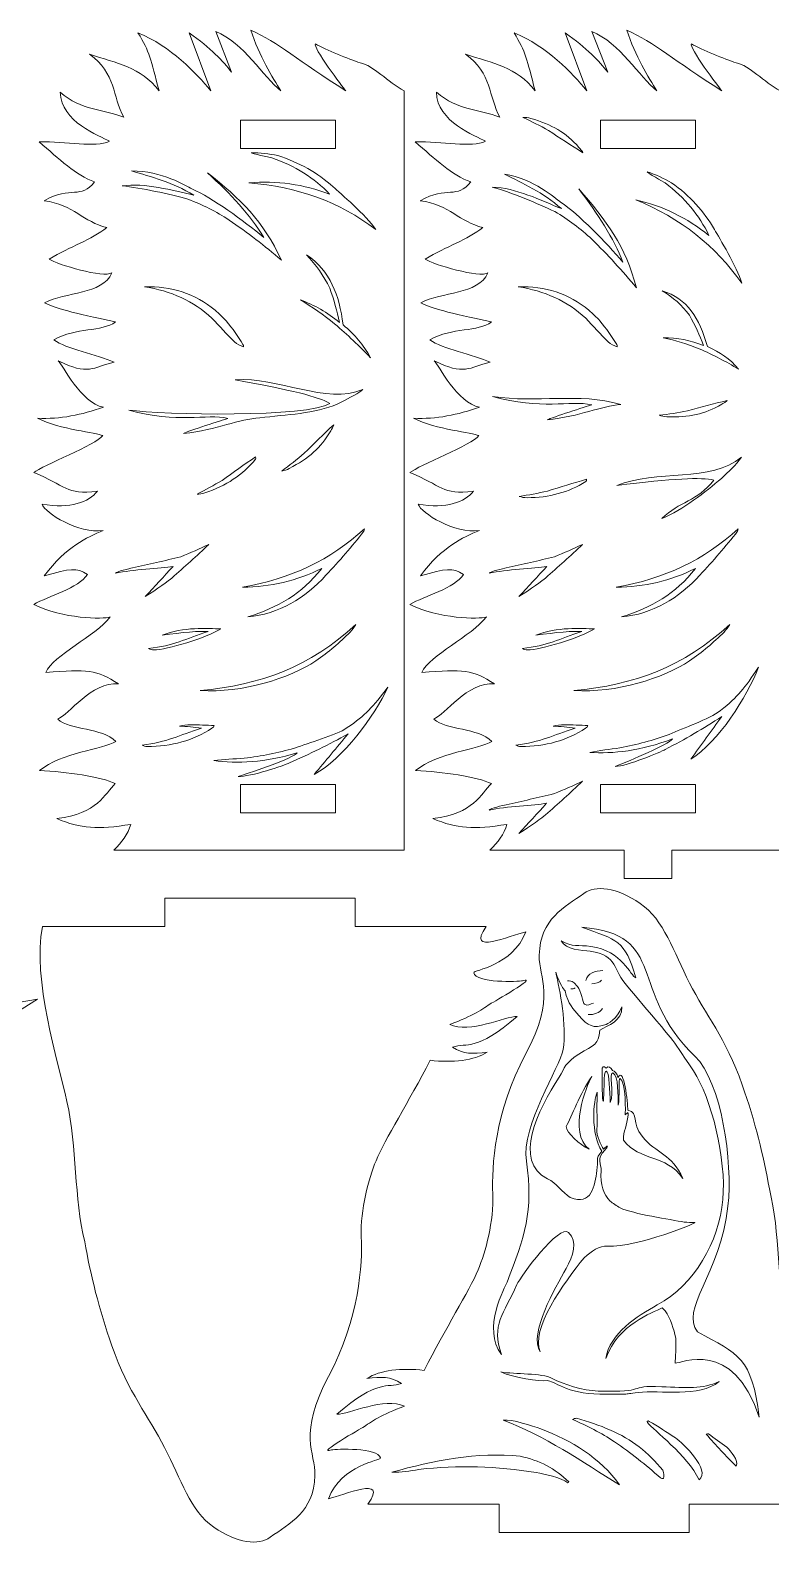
# Model space of a CAD drawing. Header units: millimetres. Extents: x -289 to 288, y -155 to 155.
# Drawn here: x -143.2 to -65.3, y -155 to 4.5 of the extents above; entities that cross this region are included whole.
import ezdxf

# ---------------------------------------------------------------- set-up
doc = ezdxf.new("R2010")
doc.units = ezdxf.units.MM
doc.header["$MEASUREMENT"] = 0
doc.layers.add('_0 28129', color=7, linetype='Continuous')

msp = doc.modelspace()

# ---------------------------------------------------------------- linework, layer by layer
at = {"layer": '_0 28129', "lineweight": 9}
for points, knots in [([(-103.8732, -1.8227), (-103.8732, -1.8227), (-103.8732, -76.1703), (-103.8732, -76.1703), (-103.8732, -76.1703), (-103.8732, -81.7732), (-103.8732, -81.7732), (-103.8732, -81.7732), (-134.4417, -81.7732), (-134.4417, -81.7732), (-133.5705, -80.9845), (-132.9555, -80.0878), (-132.6355, -79.0671), (-136.1471, -79.6379), (-137.8585, -79.5284), (-140.4342, -78.4538), (-136.1481, -77.9394), (-135.3681, -75.8569), (-134.2718, -74.778), (-135.7802, -74.0477), (-139.3816, -73.5196), (-142.2558, -73.4118), (-139.9856, -71.5211), (-135.584, -71.1541), (-134.2158, -70.3445), (-135.6827, -68.8501), (-138.986, -69.1928), (-140.3338, -67.9749), (-139.1748, -67.582), (-136.7976, -64.0047), (-133.927, -64.2741), (-136.2863, -62.7753), (-137.1972, -62.7402), (-141.5991, -63.0793), (-140.7684, -61.2422), (-136.3906, -59.2754), (-134.7989, -57.2249), (-135.5344, -57.5006), (-139.8549, -57.4164), (-142.8639, -55.9066), (-141.2824, -55.0285), (-138.1729, -54.2217), (-137.1901, -52.746), (-138.3582, -52.0231), (-139.0346, -52.1174), (-141.7452, -52.9042), (-139.3932, -49.7744), (-137.326, -48.8892), (-135.5357, -48.1222), (-138.1611, -48.4937), (-141.6476, -46.2915), (-141.9861, -45.3568), (-138.9739, -45.8691), (-137.0757, -45.1448), (-136.1589, -44.0019), (-139.4826, -44.3954), (-139.4991, -43.3639), (-142.8438, -42.0372), (-141.9618, -41.2668), (-136.2668, -39.1204), (-135.5992, -38.1378), (-136.2242, -37.7839), (-140.0853, -37.5239), (-142.4589, -36.3046), (-140.0797, -36.4385), (-137.7775, -35.9291), (-135.5318, -35.1556), (-137.8427, -34.7186), (-139.8295, -30.6896), (-140.2787, -30.2481), (-137.1324, -31.8614), (-136.6465, -30.9404), (-134.3925, -30.411), (-136.1299, -29.6322), (-139.4971, -28.9855), (-140.7326, -28.0502), (-138.3966, -26.7042), (-135.6788, -27.2434), (-134.2682, -26.1725), (-138.8868, -25.1498), (-140.5497, -24.7693), (-141.71, -24.145), (-139.494, -22.9905), (-135.6747, -23.3311), (-134.6326, -21.0018), (-135.4572, -21.5677), (-140.4119, -20.133), (-141.2398, -19.5631), (-138.9709, -18.1997), (-136.8051, -17.5472), (-135.1783, -16.2185), (-137.5882, -15.6798), (-138.6719, -13.8099), (-141.77, -13.4009), (-138.915, -11.8319), (-137.8849, -13.2802), (-136.451, -11.4215), (-138.4175, -10.7565), (-140.1894, -8.974), (-142.2954, -7.22), (-139.4212, -7.1122), (-136.3888, -7.8768), (-134.8804, -7.1465), (-135.9295, -6.5678), (-140.0075, -5.1003), (-140.0595, -1.9905), (-137.8247, -3.9142), (-135.5553, -3.734), (-133.3895, -4.6231), (-134.5915, -2.4089), (-134.1727, 0.0123), (-136.9956, 2.0196), (-134.0838, 1.0352), (-131.6613, 0.7163), (-129.6722, -1.8227), (-130.5186, 1.4658), (-130.6668, 2.284), (-131.8912, 4.2721), (-128.4025, 2.8525), (-125.7906, 0.0394), (-124.2225, -1.8227), (-124.2225, -1.8227), (-126.4949, 4.2769), (-126.4949, 4.2769), (-124.213, 2.6249), (-122.9482, 1.3158), (-122.0312, 0.1224), (-122.0312, 0.1224), (-123.7047, 4.4093), (-123.7047, 4.4093), (-120.7672, 3.2285), (-118.6971, -0.3951), (-116.8479, -1.8227), (-117.7468, -0.4652), (-119.1402, 1.8842), (-120.0178, 4.5374), (-117.1248, 3.2831), (-115.0064, 1.2917), (-110.0284, -1.8227), (-110.3033, -1.5004), (-113.5966, 2.8244), (-113.2029, 3.1147), (-112.1471, 2.4408), (-109.7095, 1.5407), (-108.5034, 1.1023), (-107.106, 0.858), (-105.6296, -0.9143), (-103.8732, -1.8227)], [0, 0, 0, 0, 0.02040816, 0.02040816, 0.02040816, 0.04081633, 0.04081633, 0.04081633, 0.06122449, 0.06122449, 0.06122449, 0.08163265, 0.08163265, 0.08163265, 0.10204082, 0.10204082, 0.10204082, 0.12244898, 0.12244898, 0.12244898, 0.14285714, 0.14285714, 0.14285714, 0.16326531, 0.16326531, 0.16326531, 0.18367347, 0.18367347, 0.18367347, 0.20408163, 0.20408163, 0.20408163, 0.2244898, 0.2244898, 0.2244898, 0.24489796, 0.24489796, 0.24489796, 0.26530612, 0.26530612, 0.26530612, 0.28571429, 0.28571429, 0.28571429, 0.30612245, 0.30612245, 0.30612245, 0.32653061, 0.32653061, 0.32653061, 0.34693878, 0.34693878, 0.34693878, 0.36734694, 0.36734694, 0.36734694, 0.3877551, 0.3877551, 0.3877551, 0.40816327, 0.40816327, 0.40816327, 0.42857143, 0.42857143, 0.42857143, 0.44897959, 0.44897959, 0.44897959, 0.46938776, 0.46938776, 0.46938776, 0.48979592, 0.48979592, 0.48979592, 0.51020408, 0.51020408, 0.51020408, 0.53061224, 0.53061224, 0.53061224, 0.55102041, 0.55102041, 0.55102041, 0.57142857, 0.57142857, 0.57142857, 0.59183673, 0.59183673, 0.59183673, 0.6122449, 0.6122449, 0.6122449, 0.63265306, 0.63265306, 0.63265306, 0.65306122, 0.65306122, 0.65306122, 0.67346939, 0.67346939, 0.67346939, 0.69387755, 0.69387755, 0.69387755, 0.71428571, 0.71428571, 0.71428571, 0.73469388, 0.73469388, 0.73469388, 0.75510204, 0.75510204, 0.75510204, 0.7755102, 0.7755102, 0.7755102, 0.79591837, 0.79591837, 0.79591837, 0.81632653, 0.81632653, 0.81632653, 0.83673469, 0.83673469, 0.83673469, 0.85714286, 0.85714286, 0.85714286, 0.87755102, 0.87755102, 0.87755102, 0.89795918, 0.89795918, 0.89795918, 0.91836735, 0.91836735, 0.91836735, 0.93877551, 0.93877551, 0.93877551, 0.95918367, 0.95918367, 0.95918367, 0.97959184, 0.97959184, 0.97959184, 1, 1, 1, 1]), ([(-64.302, -1.8227), (-64.302, -1.8227), (-64.302, -76.1703), (-64.302, -76.1703), (-64.302, -76.1703), (-64.302, -81.7732), (-64.302, -81.7732), (-64.302, -81.7732), (-75.7171, -81.7732), (-75.7171, -81.7732), (-75.7171, -81.7732), (-75.7171, -84.7732), (-75.7171, -84.7732), (-75.7171, -84.7732), (-80.7171, -84.7732), (-80.7171, -84.7732), (-80.7171, -84.7732), (-80.7171, -81.7732), (-80.7171, -81.7732), (-80.7171, -81.7732), (-94.8705, -81.7732), (-94.8705, -81.7732), (-93.9993, -80.9845), (-93.3843, -80.0878), (-93.0643, -79.0671), (-96.5759, -79.6379), (-98.2873, -79.5284), (-100.863, -78.4538), (-96.5769, -77.9394), (-95.7969, -75.8569), (-94.7006, -74.778), (-96.209, -74.0477), (-99.8104, -73.5196), (-102.6846, -73.4118), (-100.4144, -71.5211), (-96.0128, -71.1541), (-94.6446, -70.3445), (-96.1115, -68.8501), (-99.4148, -69.1928), (-100.7626, -67.9749), (-99.6036, -67.582), (-97.2264, -64.0047), (-94.3558, -64.2741), (-96.7151, -62.7753), (-97.626, -62.7402), (-102.0279, -63.0793), (-101.1972, -61.2422), (-96.8194, -59.2754), (-95.2277, -57.2249), (-95.9632, -57.5006), (-100.2837, -57.4164), (-103.2927, -55.9066), (-101.7112, -55.0285), (-98.6017, -54.2217), (-97.6189, -52.746), (-98.787, -52.0231), (-99.4634, -52.1174), (-102.174, -52.9042), (-99.822, -49.7744), (-97.7548, -48.8892), (-95.9645, -48.1222), (-98.5899, -48.4937), (-102.0764, -46.2915), (-102.4149, -45.3568), (-99.4027, -45.8691), (-97.5045, -45.1448), (-96.5877, -44.0019), (-99.9114, -44.3954), (-99.9279, -43.3639), (-103.2726, -42.0372), (-102.3906, -41.2668), (-96.6956, -39.1204), (-96.028, -38.1378), (-96.653, -37.7839), (-100.5141, -37.5239), (-102.8877, -36.3046), (-100.5085, -36.4385), (-98.2063, -35.9291), (-95.9606, -35.1556), (-98.2715, -34.7186), (-100.2583, -30.6896), (-100.7075, -30.2481), (-97.5612, -31.8614), (-97.0753, -30.9404), (-94.8213, -30.411), (-96.5587, -29.6322), (-99.9259, -28.9855), (-101.1614, -28.0502), (-98.8254, -26.7042), (-96.1076, -27.2434), (-94.697, -26.1725), (-99.3156, -25.1498), (-100.9785, -24.7693), (-102.1388, -24.145), (-99.9228, -22.9905), (-96.1035, -23.3311), (-95.0614, -21.0018), (-95.886, -21.5677), (-100.8407, -20.133), (-101.6686, -19.5631), (-99.3997, -18.1997), (-97.2339, -17.5472), (-95.6071, -16.2185), (-98.017, -15.6798), (-99.1007, -13.8099), (-102.1988, -13.4009), (-99.3438, -11.8319), (-98.3137, -13.2802), (-96.8798, -11.4215), (-98.8463, -10.7565), (-100.6182, -8.974), (-102.7242, -7.22), (-99.85, -7.1122), (-96.8176, -7.8768), (-95.3092, -7.1465), (-96.3583, -6.5678), (-100.4363, -5.1003), (-100.4883, -1.9905), (-98.2535, -3.9142), (-95.9841, -3.734), (-93.8183, -4.6231), (-95.0203, -2.4089), (-94.6015, 0.0123), (-97.4244, 2.0196), (-94.5126, 1.0352), (-92.0901, 0.7163), (-90.101, -1.8227), (-90.9474, 1.4658), (-91.0956, 2.284), (-92.32, 4.2721), (-88.8313, 2.8525), (-86.2194, 0.0394), (-84.6513, -1.8227), (-84.6513, -1.8227), (-86.9237, 4.2769), (-86.9237, 4.2769), (-84.6418, 2.6249), (-83.377, 1.3158), (-82.46, 0.1224), (-82.46, 0.1224), (-84.1335, 4.4093), (-84.1335, 4.4093), (-81.196, 3.2285), (-79.1259, -0.3951), (-77.2767, -1.8227), (-78.1756, -0.4652), (-79.569, 1.8842), (-80.4466, 4.5374), (-77.5536, 3.2831), (-75.4352, 1.2917), (-70.4572, -1.8227), (-70.7321, -1.5004), (-74.0254, 2.8244), (-73.6317, 3.1147), (-72.5759, 2.4408), (-70.1383, 1.5407), (-68.9322, 1.1023), (-67.5348, 0.858), (-66.0584, -0.9143), (-64.302, -1.8227)], [0, 0, 0, 0, 0.01886792, 0.01886792, 0.01886792, 0.03773585, 0.03773585, 0.03773585, 0.05660377, 0.05660377, 0.05660377, 0.0754717, 0.0754717, 0.0754717, 0.09433962, 0.09433962, 0.09433962, 0.11320755, 0.11320755, 0.11320755, 0.13207547, 0.13207547, 0.13207547, 0.1509434, 0.1509434, 0.1509434, 0.16981132, 0.16981132, 0.16981132, 0.18867925, 0.18867925, 0.18867925, 0.20754717, 0.20754717, 0.20754717, 0.22641509, 0.22641509, 0.22641509, 0.24528302, 0.24528302, 0.24528302, 0.26415094, 0.26415094, 0.26415094, 0.28301887, 0.28301887, 0.28301887, 0.30188679, 0.30188679, 0.30188679, 0.32075472, 0.32075472, 0.32075472, 0.33962264, 0.33962264, 0.33962264, 0.35849057, 0.35849057, 0.35849057, 0.37735849, 0.37735849, 0.37735849, 0.39622642, 0.39622642, 0.39622642, 0.41509434, 0.41509434, 0.41509434, 0.43396226, 0.43396226, 0.43396226, 0.45283019, 0.45283019, 0.45283019, 0.47169811, 0.47169811, 0.47169811, 0.49056604, 0.49056604, 0.49056604, 0.50943396, 0.50943396, 0.50943396, 0.52830189, 0.52830189, 0.52830189, 0.54716981, 0.54716981, 0.54716981, 0.56603774, 0.56603774, 0.56603774, 0.58490566, 0.58490566, 0.58490566, 0.60377358, 0.60377358, 0.60377358, 0.62264151, 0.62264151, 0.62264151, 0.64150943, 0.64150943, 0.64150943, 0.66037736, 0.66037736, 0.66037736, 0.67924528, 0.67924528, 0.67924528, 0.69811321, 0.69811321, 0.69811321, 0.71698113, 0.71698113, 0.71698113, 0.73584906, 0.73584906, 0.73584906, 0.75471698, 0.75471698, 0.75471698, 0.77358491, 0.77358491, 0.77358491, 0.79245283, 0.79245283, 0.79245283, 0.81132075, 0.81132075, 0.81132075, 0.83018868, 0.83018868, 0.83018868, 0.8490566, 0.8490566, 0.8490566, 0.86792453, 0.86792453, 0.86792453, 0.88679245, 0.88679245, 0.88679245, 0.90566038, 0.90566038, 0.90566038, 0.9245283, 0.9245283, 0.9245283, 0.94339623, 0.94339623, 0.94339623, 0.96226415, 0.96226415, 0.96226415, 0.98113208, 0.98113208, 0.98113208, 1, 1, 1, 1]), ([(-111.0947, -7.9112), (-111.0947, -7.9112), (-121.0947, -7.9114), (-121.0947, -7.9114), (-121.0947, -7.9114), (-121.0947, -4.9115), (-121.0947, -4.9115), (-121.0947, -4.9115), (-111.0947, -4.9114), (-111.0947, -4.9114), (-111.0947, -4.9114), (-111.0947, -7.9112), (-111.0947, -7.9112)], [0, 0, 0, 0, 0.25, 0.25, 0.25, 0.5, 0.5, 0.5, 0.75, 0.75, 0.75, 1, 1, 1, 1]), ([(-73.2171, -7.9112), (-73.2171, -7.9112), (-83.2171, -7.9114), (-83.2171, -7.9114), (-83.2171, -7.9114), (-83.2171, -4.9115), (-83.2171, -4.9115), (-83.2171, -4.9115), (-73.2171, -4.9114), (-73.2171, -4.9114), (-73.2171, -4.9114), (-73.2171, -7.9112), (-73.2171, -7.9112)], [0, 0, 0, 0, 0.25, 0.25, 0.25, 0.5, 0.5, 0.5, 0.75, 0.75, 0.75, 1, 1, 1, 1]), ([(-111.0947, -77.8607), (-111.0947, -77.8607), (-121.0947, -77.8609), (-121.0947, -77.8609), (-121.0947, -77.8609), (-121.0947, -74.861), (-121.0947, -74.861), (-121.0947, -74.861), (-111.0947, -74.8609), (-111.0947, -74.8609), (-111.0947, -74.8609), (-111.0947, -77.8607), (-111.0947, -77.8607)], [0, 0, 0, 0, 0.25, 0.25, 0.25, 0.5, 0.5, 0.5, 0.75, 0.75, 0.75, 1, 1, 1, 1]), ([(-73.2171, -77.8607), (-73.2171, -77.8607), (-83.2171, -77.8609), (-83.2171, -77.8609), (-83.2171, -77.8609), (-83.2171, -74.861), (-83.2171, -74.861), (-83.2171, -74.861), (-73.2171, -74.8609), (-73.2171, -74.8609), (-73.2171, -74.8609), (-73.2171, -77.8607), (-73.2171, -77.8607)], [0, 0, 0, 0, 0.25, 0.25, 0.25, 0.5, 0.5, 0.5, 0.75, 0.75, 0.75, 1, 1, 1, 1]), ([(-178.8036, -107.9474), (-178.8036, -107.9474), (-186.781, -100.7735), (-186.781, -100.7735), (-186.781, -100.7735), (-179.0401, -102.0258), (-179.0401, -102.0258), (-179.0401, -102.0258), (-181.2443, -96.2549), (-181.2443, -96.2549), (-181.2443, -96.2549), (-176.8178, -98.23), (-176.8178, -98.23), (-176.8178, -98.23), (-179.7367, -91.0612), (-179.7367, -91.0612), (-179.7367, -91.0612), (-172.9072, -96.3783), (-172.9072, -96.3783), (-172.9072, -96.3783), (-172.7775, -89.4661), (-172.7775, -89.4661), (-172.7775, -89.4661), (-169.0814, -95.7176), (-169.0814, -95.7176), (-169.0814, -95.7176), (-168.3301, -82.2251), (-168.3301, -82.2251), (-168.3301, -82.2251), (-165.1717, -95.0981), (-165.1717, -95.0981), (-165.1717, -95.0981), (-160.3142, -83.0519), (-160.3142, -83.0519), (-160.3142, -83.0519), (-160.715, -94.6528), (-160.715, -94.6528), (-160.715, -94.6528), (-155.6577, -88.5229), (-155.6577, -88.5229), (-155.6577, -88.5229), (-156.9282, -95.9634), (-156.9282, -95.9634), (-156.9282, -95.9634), (-149.1859, -88.4962), (-149.1859, -88.4962), (-149.1859, -88.4962), (-153.6707, -96.4585), (-153.6707, -96.4585), (-153.6707, -96.4585), (-146.1856, -94.4773), (-146.1856, -94.4773), (-146.1856, -94.4773), (-152.6531, -99.239), (-152.6531, -99.239), (-152.6531, -99.239), (-142.4478, -97.46), (-142.4478, -97.46), (-142.4478, -97.46), (-152.1594, -103.5688), (-152.1594, -103.5688), (-152.1594, -103.5688), (-146.7405, -102.7395), (-146.7405, -102.7395), (-146.7405, -102.7395), (-151.2145, -105.931), (-151.2145, -105.931), (-152.4598, -106.8194), (-152.6478, -109.2049), (-153.3423, -110.7233), (-153.3423, -110.7233), (-157.7299, -122.1517), (-157.7299, -122.1517), (-157.7299, -122.1517), (-160.3681, -122.1517), (-160.3681, -122.1517), (-160.3681, -122.1517), (-160.3681, -125.1517), (-160.3681, -125.1517), (-160.3681, -125.1517), (-170.3681, -125.1517), (-170.3681, -125.1517), (-170.3681, -125.1517), (-170.3681, -122.1517), (-170.3681, -122.1517), (-170.3681, -122.1517), (-173.3711, -122.1517), (-173.3711, -122.1517), (-173.3711, -122.1517), (-176.0593, -113.879), (-176.0593, -113.879), (-177.0173, -110.9307), (-176.7046, -109.835), (-178.8036, -107.9474)], [0, 0, 0, 0, 0.03225806, 0.03225806, 0.03225806, 0.06451613, 0.06451613, 0.06451613, 0.09677419, 0.09677419, 0.09677419, 0.12903226, 0.12903226, 0.12903226, 0.16129032, 0.16129032, 0.16129032, 0.19354839, 0.19354839, 0.19354839, 0.22580645, 0.22580645, 0.22580645, 0.25806452, 0.25806452, 0.25806452, 0.29032258, 0.29032258, 0.29032258, 0.32258065, 0.32258065, 0.32258065, 0.35483871, 0.35483871, 0.35483871, 0.38709677, 0.38709677, 0.38709677, 0.41935484, 0.41935484, 0.41935484, 0.4516129, 0.4516129, 0.4516129, 0.48387097, 0.48387097, 0.48387097, 0.51612903, 0.51612903, 0.51612903, 0.5483871, 0.5483871, 0.5483871, 0.58064516, 0.58064516, 0.58064516, 0.61290323, 0.61290323, 0.61290323, 0.64516129, 0.64516129, 0.64516129, 0.67741935, 0.67741935, 0.67741935, 0.70967742, 0.70967742, 0.70967742, 0.74193548, 0.74193548, 0.74193548, 0.77419355, 0.77419355, 0.77419355, 0.80645161, 0.80645161, 0.80645161, 0.83870968, 0.83870968, 0.83870968, 0.87096774, 0.87096774, 0.87096774, 0.90322581, 0.90322581, 0.90322581, 0.93548387, 0.93548387, 0.93548387, 0.96774194, 0.96774194, 0.96774194, 1, 1, 1, 1]), ([(-61.0033, -150.6269), (-59.891, -145.1396), (-62.6396, -136.4501), (-63.5817, -132.2092), (-64.662, -127.3464), (-64.2971, -122.0822), (-65.4449, -117.45), (-66.0692, -113.9623), (-66.9415, -110.369), (-68.3069, -106.4937), (-70.0603, -101.5171), (-72.153, -99.0997), (-73.8491, -95.7834), (-75.5464, -92.4674), (-76.5458, -89.0926), (-79.034, -87.396), (-81.5228, -85.6992), (-83.7579, -85.4483), (-84.9689, -86.3399), (-87.0151, -87.8313), (-89.5497, -88.9589), (-89.667, -92.8254), (-89.7424, -95.3143), (-87.82, -97.1057), (-91.1004, -103.2705), (-94.3808, -109.4352), (-94.6637, -115.0917), (-94.5509, -117.9764), (-94.4382, -120.86), (-95.2965, -124.0471), (-96.1054, -125.9864), (-97.0386, -128.2237), (-99.56, -132.1941), (-101.7885, -136.5535), (-104.1301, -136.2906), (-106.4515, -136.507), (-107.796, -137.4201), (-106.2935, -137.218), (-105.2783, -137.1637), (-104.1555, -137.9489), (-105.7047, -138.4356), (-106.6302, -137.4322), (-110.9598, -141.1726), (-109.7152, -141.1861), (-105.9302, -139.3406), (-103.85, -140.3252), (-106.2423, -141.1736), (-107.4162, -142.0376), (-108.2212, -142.556), (-108.2504, -142.5749), (-113.3402, -145.4798), (-111.5254, -144.9372), (-111.0774, -144.8032), (-106.6202, -144.6796), (-106.3789, -145.7779), (-106.3135, -146.0759), (-110.4688, -146.4193), (-111.851, -150.0705), (-110.2576, -149.7362), (-105.4718, -147.5138), (-107.7013, -150.6269), (-107.7013, -150.6269), (-93.8901, -150.6269), (-93.8901, -150.6269), (-93.8901, -150.6269), (-93.8901, -153.6269), (-93.8901, -153.6269), (-93.8901, -153.6269), (-73.8901, -153.6269), (-73.8901, -153.6269), (-73.8901, -153.6269), (-73.8901, -150.6269), (-73.8901, -150.6269), (-73.8901, -150.6269), (-61.0033, -150.6269), (-61.0033, -150.6269)], [0, 0, 0, 0, 0.04, 0.04, 0.04, 0.08, 0.08, 0.08, 0.12, 0.12, 0.12, 0.16, 0.16, 0.16, 0.2, 0.2, 0.2, 0.24, 0.24, 0.24, 0.28, 0.28, 0.28, 0.32, 0.32, 0.32, 0.36, 0.36, 0.36, 0.4, 0.4, 0.4, 0.44, 0.44, 0.44, 0.48, 0.48, 0.48, 0.52, 0.52, 0.52, 0.56, 0.56, 0.56, 0.6, 0.6, 0.6, 0.64, 0.64, 0.64, 0.68, 0.68, 0.68, 0.72, 0.72, 0.72, 0.76, 0.76, 0.76, 0.8, 0.8, 0.8, 0.84, 0.84, 0.84, 0.88, 0.88, 0.88, 0.92, 0.92, 0.92, 0.96, 0.96, 0.96, 1, 1, 1, 1]), ([(-141.9359, -89.8347), (-143.0482, -95.322), (-140.2996, -104.0115), (-139.3575, -108.2524), (-138.2772, -113.1152), (-138.6421, -118.3794), (-137.4943, -123.0116), (-136.87, -126.4993), (-135.9977, -130.0926), (-134.6323, -133.9679), (-132.8789, -138.9445), (-130.7862, -141.3619), (-129.0901, -144.6782), (-127.3928, -147.9942), (-126.3934, -151.369), (-123.9052, -153.0656), (-121.4164, -154.7624), (-119.1813, -155.0133), (-117.9703, -154.1217), (-115.9241, -152.6303), (-113.3895, -151.5027), (-113.2722, -147.6362), (-113.1968, -145.1473), (-115.1192, -143.3559), (-111.8388, -137.1911), (-108.5584, -131.0264), (-108.2755, -125.3699), (-108.3883, -122.4852), (-108.501, -119.6016), (-107.6427, -116.4145), (-106.8338, -114.4752), (-105.9006, -112.2379), (-103.3792, -108.2675), (-101.1507, -103.9081), (-98.8091, -104.171), (-96.4877, -103.9546), (-95.1432, -103.0415), (-96.6457, -103.2436), (-97.6609, -103.2979), (-98.7837, -102.5127), (-97.2345, -102.026), (-96.309, -103.0294), (-91.9794, -99.289), (-93.224, -99.2755), (-97.009, -101.121), (-99.0892, -100.1364), (-96.6969, -99.288), (-95.523, -98.424), (-94.718, -97.9056), (-94.6888, -97.8867), (-89.599, -94.9818), (-91.4138, -95.5244), (-91.8618, -95.6584), (-96.319, -95.782), (-96.5603, -94.6837), (-96.6257, -94.3857), (-92.4704, -94.0423), (-91.0882, -90.3911), (-92.6816, -90.7254), (-97.4674, -92.9478), (-95.2379, -89.8347), (-95.2379, -89.8347), (-109.0491, -89.8347), (-109.0491, -89.8347), (-109.0491, -89.8347), (-109.0491, -86.8347), (-109.0491, -86.8347), (-109.0491, -86.8347), (-129.0491, -86.8347), (-129.0491, -86.8347), (-129.0491, -86.8347), (-129.0491, -89.8347), (-129.0491, -89.8347), (-129.0491, -89.8347), (-141.9359, -89.8347), (-141.9359, -89.8347)], [0, 0, 0, 0, 0.04, 0.04, 0.04, 0.08, 0.08, 0.08, 0.12, 0.12, 0.12, 0.16, 0.16, 0.16, 0.2, 0.2, 0.2, 0.24, 0.24, 0.24, 0.28, 0.28, 0.28, 0.32, 0.32, 0.32, 0.36, 0.36, 0.36, 0.4, 0.4, 0.4, 0.44, 0.44, 0.44, 0.48, 0.48, 0.48, 0.52, 0.52, 0.52, 0.56, 0.56, 0.56, 0.6, 0.6, 0.6, 0.64, 0.64, 0.64, 0.68, 0.68, 0.68, 0.72, 0.72, 0.72, 0.76, 0.76, 0.76, 0.8, 0.8, 0.8, 0.84, 0.84, 0.84, 0.88, 0.88, 0.88, 0.92, 0.92, 0.92, 0.96, 0.96, 0.96, 1, 1, 1, 1]), ([(-77.2455, -129.6676), (-73.3142, -127.5405), (-70.7494, -123.0195), (-70.3481, -118.5711), (-69.9626, -114.2976), (-71.5521, -107.8551), (-73.4417, -105.0293), (-76.3265, -100.7154), (-74.6939, -102.9141), (-80.3348, -96.1667), (-81.9983, -94.3351), (-81.3309, -92.8744), (-84.2967, -92.4322), (-85.1557, -92.3041), (-86.911, -92.3292), (-87.3487, -91.3149), (-86.1939, -92.0403), (-85.5494, -91.7201), (-84.2224, -91.9144), (-80.9341, -92.3958), (-80.056, -95.0274), (-79.5163, -95.2193), (-80.6261, -91.2123), (-81.488, -91.2222), (-85.1924, -89.9031), (-76.0614, -90.6177), (-80.4039, -96.6101), (-73.2789, -103.4776), (-70.4949, -106.1611), (-69.2767, -114.5997), (-69.8049, -119.2518), (-70.6216, -126.444), (-74.8869, -130.177), (-73.0163, -132.4987), (-68.6891, -134.8081), (-67.2797, -135.2376), (-66.5165, -141.4771), (-69.2901, -133.0448), (-74.7562, -135.8898), (-75.375, -135.7802), (-75.3868, -135.7781), (-75.2176, -134.5046), (-75.2967, -133.1748), (-75.507, -132.1526), (-75.851, -131.1735), (-76.4239, -130.2788), (-76.5517, -130.1516), (-76.6529, -130.0463), (-76.7294, -129.9584), (-77.796, -130.5327), (-81.2963, -131.6378), (-82.6726, -135.2999), (-82.2341, -132.6797), (-79.3598, -130.8115), (-77.2455, -129.6676)], [0, 0, 0, 0, 0.05555556, 0.05555556, 0.05555556, 0.11111111, 0.11111111, 0.11111111, 0.16666667, 0.16666667, 0.16666667, 0.22222222, 0.22222222, 0.22222222, 0.27777778, 0.27777778, 0.27777778, 0.33333333, 0.33333333, 0.33333333, 0.38888889, 0.38888889, 0.38888889, 0.44444444, 0.44444444, 0.44444444, 0.5, 0.5, 0.5, 0.55555556, 0.55555556, 0.55555556, 0.61111111, 0.61111111, 0.61111111, 0.66666667, 0.66666667, 0.66666667, 0.72222222, 0.72222222, 0.72222222, 0.77777778, 0.77777778, 0.77777778, 0.83333333, 0.83333333, 0.83333333, 0.88888889, 0.88888889, 0.88888889, 0.94444444, 0.94444444, 0.94444444, 1, 1, 1, 1]), ([(-89.5547, -134.6194), (-90.8242, -132.6388), (-87.956, -127.8691), (-86.846, -125.846), (-86.1175, -124.5185), (-85.5774, -122.9938), (-86.5756, -122.031), (-87.5547, -121.0867), (-91.6499, -126.6866), (-92.0218, -127.5257), (-93.3738, -130.5764), (-94.7706, -131.77), (-93.6219, -134.8876), (-95.7666, -132.2119), (-93.2125, -127.6847), (-93.0516, -127.2674), (-91.2397, -122.5687), (-90.2244, -119.7549), (-91.0162, -114.5254), (-91.5838, -110.7762), (-87.479, -104.6551), (-87.1581, -102.763), (-86.736, -100.2739), (-87.5091, -96.5186), (-87.9281, -94.6281), (-87.5078, -95.988), (-87.0856, -96.3648), (-86.9439, -96.6038), (-86.6495, -97.9986), (-86.0439, -98.5472), (-85.5112, -99.179), (-84.5125, -100.3632), (-83.9246, -100.533), (-82.7788, -100.1904), (-82.4701, -100.0982), (-81.4645, -99.5633), (-80.9642, -98.284), (-80.8861, -99.7753), (-82.4687, -100.2395), (-83.3042, -100.7353), (-83.3842, -102.2736), (-83.87, -102.2481), (-85.49, -103.251), (-86.9837, -104.1758), (-86.9305, -104.6686), (-87.5839, -105.6793), (-89.8092, -109.1216), (-92.465, -114.5682), (-88.8129, -116.3736), (-87.8352, -116.8568), (-87.2391, -117.7865), (-86.3963, -118.3627), (-84.1413, -119.2906), (-83.8141, -117.0761), (-83.5926, -115.5089), (-83.4266, -114.5094), (-83.8174, -114.2708), (-83.0791, -113.467), (-84.2679, -111.6632), (-83.9776, -108.1191), (-83.5625, -107.2675), (-83.653, -109.3207), (-83.5301, -110.5839), (-83.5887, -111.1045), (-83.6796, -111.913), (-83.1582, -112.8509), (-82.8955, -113.2647), (-82.8539, -113.2231), (-82.8124, -113.1809), (-82.7703, -113.1406), (-82.3299, -112.739), (-82.4293, -113.0019), (-82.7699, -113.3527), (-83.7205, -114.2844), (-83.0976, -114.8044), (-83.1559, -115.5322), (-83.2778, -117.0529), (-82.8668, -118.0579), (-82.2091, -118.7218), (-81.913, -118.9681), (-81.5568, -119.2277), (-81.155, -119.4469), (-79.7848, -120.0827), (-75.8588, -120.6757), (-74.4005, -120.9422), (-74.0449, -120.9723), (-73.6701, -120.9896), (-73.2793, -120.9917), (-72.9893, -120.9932), (-79.1987, -123.5842), (-82.4956, -123.4718), (-83.3323, -123.4433), (-84.166, -123.9755), (-84.929, -124.7034), (-87.071, -127.2578), (-90.6411, -132.3321), (-89.5547, -134.6194)], [0, 0, 0, 0, 0.03125, 0.03125, 0.03125, 0.0625, 0.0625, 0.0625, 0.09375, 0.09375, 0.09375, 0.125, 0.125, 0.125, 0.15625, 0.15625, 0.15625, 0.1875, 0.1875, 0.1875, 0.21875, 0.21875, 0.21875, 0.25, 0.25, 0.25, 0.28125, 0.28125, 0.28125, 0.3125, 0.3125, 0.3125, 0.34375, 0.34375, 0.34375, 0.375, 0.375, 0.375, 0.40625, 0.40625, 0.40625, 0.4375, 0.4375, 0.4375, 0.46875, 0.46875, 0.46875, 0.5, 0.5, 0.5, 0.53125, 0.53125, 0.53125, 0.5625, 0.5625, 0.5625, 0.59375, 0.59375, 0.59375, 0.625, 0.625, 0.625, 0.65625, 0.65625, 0.65625, 0.6875, 0.6875, 0.6875, 0.71875, 0.71875, 0.71875, 0.75, 0.75, 0.75, 0.78125, 0.78125, 0.78125, 0.8125, 0.8125, 0.8125, 0.84375, 0.84375, 0.84375, 0.875, 0.875, 0.875, 0.90625, 0.90625, 0.90625, 0.9375, 0.9375, 0.9375, 0.96875, 0.96875, 0.96875, 1, 1, 1, 1]), ([(-82.9094, -108.1998), (-83.0908, -108.1933), (-83.0029, -106.1335), (-83.0478, -104.9633), (-83.0608, -104.6242), (-82.9129, -104.4038), (-82.6257, -104.7227), (-82.4131, -104.4172), (-82.1321, -104.7164), (-81.9611, -104.9801), (-81.7067, -104.9854), (-81.4586, -105.3514), (-81.3784, -105.7061), (-80.7345, -104.4787), (-80.3488, -108.4535), (-80.3446, -109.1638), (-79.1132, -109.467), (-80.0155, -110.4769), (-78.8515, -111.9085), (-77.3213, -113.7905), (-75.7066, -113.717), (-74.5472, -116.3544), (-76.3844, -113.715), (-79.0499, -114.6053), (-80.8142, -112.3208), (-80.8142, -111.3674), (-80.4174, -110.7579), (-80.3153, -109.6682), (-80.2962, -109.464), (-80.3317, -109.4177), (-80.3317, -109.4177), (-80.3317, -109.4177), (-80.6125, -109.6383), (-80.6125, -109.6383), (-80.6113, -109.5675), (-80.5073, -106.177), (-81.1497, -105.8332), (-81.3784, -105.7061), (-81.1487, -107.8906), (-81.3681, -108.622), (-81.3681, -107.7297), (-81.3022, -105.5066), (-81.9336, -105.2388), (-82.3352, -105.127), (-81.7951, -107.37), (-82.1849, -108.3647), (-82.2447, -107.1202), (-82.3262, -105.3454), (-82.5206, -105.1423), (-82.8066, -104.8434), (-82.8191, -105.2154), (-82.9094, -108.1998)], [0, 0, 0, 0, 0.05882353, 0.05882353, 0.05882353, 0.11764706, 0.11764706, 0.11764706, 0.17647059, 0.17647059, 0.17647059, 0.23529412, 0.23529412, 0.23529412, 0.29411765, 0.29411765, 0.29411765, 0.35294118, 0.35294118, 0.35294118, 0.41176471, 0.41176471, 0.41176471, 0.47058824, 0.47058824, 0.47058824, 0.52941176, 0.52941176, 0.52941176, 0.58823529, 0.58823529, 0.58823529, 0.64705882, 0.64705882, 0.64705882, 0.70588235, 0.70588235, 0.70588235, 0.76470588, 0.76470588, 0.76470588, 0.82352941, 0.82352941, 0.82352941, 0.88235294, 0.88235294, 0.88235294, 0.94117647, 0.94117647, 0.94117647, 1, 1, 1, 1]), ([(-84.1446, -105.6238), (-84.7215, -106.6153), (-86.6434, -111.5178), (-84.4274, -113.2578), (-85.4291, -112.8012), (-86.7933, -111.5338), (-86.8281, -110.8849), (-86.2429, -109.8418), (-85.3844, -107.3898), (-84.1446, -105.6238)], [0, 0, 0, 0, 0.33333333, 0.33333333, 0.33333333, 0.66666667, 0.66666667, 0.66666667, 1, 1, 1, 1]), ([(-93.7225, -136.7178), (-92.1822, -136.9838), (-89.4404, -136.8053), (-88.2915, -137.4066), (-87.1033, -138.0284), (-85.0987, -138.6764), (-83.4619, -138.733), (-78.0967, -138.9188), (-80.5858, -138.1088), (-76.7815, -138.2703), (-74.1485, -138.3814), (-72.5139, -138.5489), (-70.724, -137.728), (-72.8146, -139.4675), (-76.9647, -138.6086), (-79.2609, -138.8816), (-81.0991, -139.1002), (-79.8022, -139.0582), (-83.3045, -139.0582), (-86.8066, -139.0582), (-88.1639, -137.5915), (-88.8203, -137.6353), (-89.6772, -137.6922), (-92.3042, -137.3757), (-93.7225, -136.7178)], [0, 0, 0, 0, 0.125, 0.125, 0.125, 0.25, 0.25, 0.25, 0.375, 0.375, 0.375, 0.5, 0.5, 0.5, 0.625, 0.625, 0.625, 0.75, 0.75, 0.75, 0.875, 0.875, 0.875, 1, 1, 1, 1]), ([(-89.4854, -142.7044), (-86.2729, -143.9663), (-83.2362, -145.7526), (-81.2103, -148.6109), (-85.0975, -146.1933), (-89.1515, -143.3931), (-93.4691, -141.8003), (-92.4928, -141.6746), (-90.4544, -142.4143), (-89.4854, -142.7044)], [0, 0, 0, 0, 0.33333333, 0.33333333, 0.33333333, 0.66666667, 0.66666667, 0.66666667, 1, 1, 1, 1]), ([(-85.7342, -141.6023), (-84.5274, -141.9136), (-83.3407, -142.328), (-82.1744, -142.8465), (-79.9703, -143.7872), (-78.1365, -145.1976), (-76.6728, -147.0777), (-76.5632, -147.3591), (-76.5359, -147.65), (-76.5905, -147.9497), (-76.7047, -147.9555), (-76.8101, -147.9274), (-76.9072, -147.8667), (-78.4375, -146.5024), (-80.0507, -145.2385), (-81.7465, -144.0742), (-83.1526, -143.1459), (-84.6296, -142.3624), (-86.1776, -141.7237), (-86.0365, -141.6513), (-85.8887, -141.6107), (-85.7342, -141.6023)], [0, 0, 0, 0, 0.14285714, 0.14285714, 0.14285714, 0.28571429, 0.28571429, 0.28571429, 0.42857143, 0.42857143, 0.42857143, 0.57142857, 0.57142857, 0.57142857, 0.71428571, 0.71428571, 0.71428571, 0.85714286, 0.85714286, 0.85714286, 1, 1, 1, 1]), ([(-78.1063, -141.9233), (-77.1738, -142.4673), (-76.2463, -143.0476), (-75.3245, -143.6649), (-74.5344, -144.2434), (-71.5835, -147.0408), (-72.8463, -148.0648), (-74.1009, -145.4797), (-77.665, -142.8363), (-78.2658, -142.0336), (-78.3429, -141.8743), (-78.2897, -141.8377), (-78.1063, -141.9233)], [0, 0, 0, 0, 0.25, 0.25, 0.25, 0.5, 0.5, 0.5, 0.75, 0.75, 0.75, 1, 1, 1, 1]), ([(-71.8639, -143.238), (-71.9418, -143.2168), (-72.015, -143.2286), (-72.0831, -143.2719), (-71.0867, -144.4503), (-70.0369, -145.5727), (-68.9337, -146.6397), (-68.6754, -146.0486), (-69.5252, -145.0285), (-69.9408, -144.6566), (-70.5917, -144.1788), (-71.2327, -143.7054), (-71.8639, -143.238)], [0, 0, 0, 0, 0.25, 0.25, 0.25, 0.5, 0.5, 0.5, 0.75, 0.75, 0.75, 1, 1, 1, 1]), ([(-91.6637, -145.6014), (-89.6972, -145.9962), (-87.9949, -146.8979), (-86.5566, -148.3066), (-86.5852, -148.3303), (-86.6142, -148.3549), (-86.6431, -148.3786), (-87.4457, -147.8045), (-89.0298, -147.5105), (-89.9823, -147.3137), (-94.087, -146.6319), (-98.2064, -146.5209), (-102.3397, -146.9818), (-103.2787, -147.1653), (-104.2199, -147.2662), (-105.1645, -147.2828), (-100.8423, -146.039), (-96.1805, -145.1081), (-91.6637, -145.6014)], [0, 0, 0, 0, 0.16666667, 0.16666667, 0.16666667, 0.33333333, 0.33333333, 0.33333333, 0.5, 0.5, 0.5, 0.66666667, 0.66666667, 0.66666667, 0.83333333, 0.83333333, 0.83333333, 1, 1, 1, 1])]:
    msp.add_open_spline(points, degree=3, knots=knots, dxfattribs=at)
at = {"layer": '_0 28129', "color": 242, "lineweight": 9}
for points, knots in [([(-85.492, -7.7897), (-86.893, -6.2105), (-88.3172, -5.3944), (-90.5533, -4.7363), (-90.8355, -4.6606), (-91.1116, -4.6237), (-91.3817, -4.6272), (-90.4708, -5.0584), (-89.575, -5.5161), (-88.6926, -6), (-87.5014, -6.7976), (-86.2965, -7.5814), (-85.0786, -8.3503), (-85.0382, -8.2647), (-85.4383, -7.8768), (-85.492, -7.7897)], [0, 0, 0, 0, 0.2, 0.2, 0.2, 0.4, 0.4, 0.4, 0.6, 0.6, 0.6, 0.8, 0.8, 0.8, 1, 1, 1, 1]), ([(-111.3501, -11.9469), (-112.9788, -10.4644), (-114.9222, -9.3677), (-117.18, -8.6571), (-118.0982, -8.4576), (-119.0253, -8.3599), (-119.9622, -8.3628), (-119.9238, -8.4589), (-118.0866, -8.8074), (-117.8015, -8.8894), (-115.3659, -9.7416), (-113.3384, -11.0162), (-111.7186, -12.7127), (-114.4536, -11.6697), (-117.283, -11.2764), (-120.2063, -11.5332), (-115.1277, -11.9113), (-110.6812, -13.5436), (-106.8655, -16.4291), (-107.8787, -14.9517), (-110.5964, -12.6148), (-111.3501, -11.9469)], [0, 0, 0, 0, 0.14285714, 0.14285714, 0.14285714, 0.28571429, 0.28571429, 0.28571429, 0.42857143, 0.42857143, 0.42857143, 0.57142857, 0.57142857, 0.57142857, 0.71428571, 0.71428571, 0.71428571, 0.85714286, 0.85714286, 0.85714286, 1, 1, 1, 1]), ([(-124.5738, -10.4645), (-122.1593, -12.6784), (-120.0426, -14.9275), (-118.6487, -17.2615), (-120.7594, -15.5164), (-124.0844, -13.0952), (-126.2103, -12.1593), (-126.849, -11.8628), (-129.3682, -10.2395), (-132.5528, -10.2746), (-130.4939, -10.8909), (-128.2333, -11.4709), (-125.9982, -12.8169), (-128.2722, -12.3249), (-131.1473, -11.4992), (-133.5626, -11.8423), (-131.5858, -12.0546), (-128.5253, -12.7065), (-126.6367, -13.2421), (-125.0756, -13.8312), (-123.631, -14.5626), (-122.3037, -15.4363), (-120.3695, -16.7575), (-118.5346, -18.1662), (-116.799, -19.6616), (-118.6838, -15.5486), (-121.1181, -13.2193), (-124.5738, -10.4645)], [0, 0, 0, 0, 0.11111111, 0.11111111, 0.11111111, 0.22222222, 0.22222222, 0.22222222, 0.33333333, 0.33333333, 0.33333333, 0.44444444, 0.44444444, 0.44444444, 0.55555556, 0.55555556, 0.55555556, 0.66666667, 0.66666667, 0.66666667, 0.77777778, 0.77777778, 0.77777778, 0.88888889, 0.88888889, 0.88888889, 1, 1, 1, 1]), ([(-85.5118, -12.168), (-83.5168, -14.7663), (-81.8212, -17.3478), (-80.8523, -19.8878), (-82.6291, -17.8038), (-85.485, -14.8437), (-87.4169, -13.554), (-87.9946, -13.1515), (-90.1949, -11.1167), (-93.3375, -10.6002), (-91.4163, -11.5635), (-89.2902, -12.5259), (-87.3218, -14.2384), (-89.4763, -13.3603), (-92.1651, -12.0495), (-94.6034, -11.9695), (-92.6931, -12.5207), (-89.7916, -13.6923), (-88.0242, -14.5467), (-86.5886, -15.3971), (-85.2924, -16.3674), (-84.1363, -17.4576), (-82.4599, -19.0936), (-80.8965, -20.7986), (-79.4458, -22.5718), (-80.5904, -18.1947), (-82.5849, -15.4792), (-85.5118, -12.168)], [0, 0, 0, 0, 0.11111111, 0.11111111, 0.11111111, 0.22222222, 0.22222222, 0.22222222, 0.33333333, 0.33333333, 0.33333333, 0.44444444, 0.44444444, 0.44444444, 0.55555556, 0.55555556, 0.55555556, 0.66666667, 0.66666667, 0.66666667, 0.77777778, 0.77777778, 0.77777778, 0.88888889, 0.88888889, 0.88888889, 1, 1, 1, 1]), ([(-71.226, -16.4415), (-72.3151, -14.5273), (-73.823, -12.8824), (-75.7495, -11.5071), (-76.5607, -11.0329), (-77.4119, -10.6528), (-78.3036, -10.3652), (-78.2969, -10.4685), (-76.6581, -11.3691), (-76.4124, -11.5354), (-74.3608, -13.1004), (-72.828, -14.9405), (-71.8136, -17.0554), (-74.0908, -15.2163), (-76.6591, -13.9656), (-79.5181, -13.3039), (-74.8066, -15.2371), (-71.0847, -18.1669), (-68.351, -22.0927), (-68.8565, -20.3741), (-70.7163, -17.3101), (-71.226, -16.4415)], [0, 0, 0, 0, 0.14285714, 0.14285714, 0.14285714, 0.28571429, 0.28571429, 0.28571429, 0.42857143, 0.42857143, 0.42857143, 0.57142857, 0.57142857, 0.57142857, 0.71428571, 0.71428571, 0.71428571, 0.85714286, 0.85714286, 0.85714286, 1, 1, 1, 1]), ([(-107.4098, -29.9455), (-108.2198, -28.5183), (-109.0447, -27.5477), (-110.307, -26.4657), (-110.7183, -23.2918), (-111.6317, -20.8486), (-114.1725, -19.0853), (-113.1507, -20.1375), (-112.3285, -21.3135), (-111.7052, -22.6146), (-111.2655, -23.8327), (-110.9294, -25.0319), (-110.6972, -26.2133), (-111.9633, -25.1672), (-113.3284, -24.3789), (-114.792, -23.8494), (-113.538, -24.589), (-112.3383, -25.4307), (-111.1938, -26.3741), (-109.8496, -27.5206), (-108.5881, -28.7112), (-107.4098, -29.9455)], [0, 0, 0, 0, 0.14285714, 0.14285714, 0.14285714, 0.28571429, 0.28571429, 0.28571429, 0.42857143, 0.42857143, 0.42857143, 0.57142857, 0.57142857, 0.57142857, 0.71428571, 0.71428571, 0.71428571, 0.85714286, 0.85714286, 0.85714286, 1, 1, 1, 1]), ([(-120.838, -28.5285), (-121.3547, -27.6885), (-121.941, -26.8653), (-122.5977, -26.059), (-122.9656, -25.6668), (-123.3558, -25.2924), (-123.7699, -24.9348), (-125.8972, -23.1878), (-128.3779, -22.3648), (-131.2118, -22.4659), (-128.4265, -22.8778), (-126.056, -23.9792), (-124.1002, -25.7698), (-123.3148, -26.6058), (-122.5287, -27.4412), (-121.7431, -28.2773), (-121.4592, -28.4944), (-121.1412, -28.6625), (-120.788, -28.782), (-120.7798, -28.6965), (-120.7963, -28.6116), (-120.838, -28.5285)], [0, 0, 0, 0, 0.14285714, 0.14285714, 0.14285714, 0.28571429, 0.28571429, 0.28571429, 0.42857143, 0.42857143, 0.42857143, 0.57142857, 0.57142857, 0.57142857, 0.71428571, 0.71428571, 0.71428571, 0.85714286, 0.85714286, 0.85714286, 1, 1, 1, 1]), ([(-81.5124, -28.5285), (-82.0291, -27.6885), (-82.6154, -26.8653), (-83.2721, -26.059), (-83.64, -25.6668), (-84.0302, -25.2924), (-84.4443, -24.9348), (-86.5716, -23.1878), (-89.0523, -22.3648), (-91.8862, -22.4659), (-89.1009, -22.8778), (-86.7304, -23.9792), (-84.7746, -25.7698), (-83.9892, -26.6058), (-83.2031, -27.4412), (-82.4175, -28.2773), (-82.1336, -28.4944), (-81.8156, -28.6625), (-81.4624, -28.782), (-81.4542, -28.6965), (-81.4707, -28.6116), (-81.5124, -28.5285)], [0, 0, 0, 0, 0.14285714, 0.14285714, 0.14285714, 0.28571429, 0.28571429, 0.28571429, 0.42857143, 0.42857143, 0.42857143, 0.57142857, 0.57142857, 0.57142857, 0.71428571, 0.71428571, 0.71428571, 0.85714286, 0.85714286, 0.85714286, 1, 1, 1, 1]), ([(-68.6819, -31.1333), (-69.665, -30.0208), (-70.5956, -29.3655), (-71.9608, -28.7617), (-72.8178, -25.7738), (-74.0482, -23.6945), (-76.7354, -22.8892), (-75.6046, -23.5524), (-74.6466, -24.4119), (-73.8604, -25.4687), (-73.262, -26.5112), (-72.7654, -27.5733), (-72.3708, -28.6562), (-73.7343, -28.0893), (-75.1549, -27.814), (-76.6318, -27.8311), (-75.3246, -28.0993), (-74.0544, -28.4885), (-72.8222, -28.9989), (-71.3693, -29.6361), (-69.989, -30.3477), (-68.6819, -31.1333)], [0, 0, 0, 0, 0.14285714, 0.14285714, 0.14285714, 0.28571429, 0.28571429, 0.28571429, 0.42857143, 0.42857143, 0.42857143, 0.57142857, 0.57142857, 0.57142857, 0.71428571, 0.71428571, 0.71428571, 0.85714286, 0.85714286, 0.85714286, 1, 1, 1, 1]), ([(-110.8725, -34.7996), (-113.2935, -35.8582), (-116.26, -35.9032), (-119.0648, -36.2715), (-121.3012, -36.3706), (-123.4381, -37.4965), (-127.1, -37.9194), (-126.6055, -37.6385), (-122.9709, -36.5045), (-122.4174, -36.3182), (-124.7313, -35.8155), (-127.7135, -36.9054), (-132.839, -35.4439), (-129.3709, -35.984), (-113.8404, -36.2289), (-111.7051, -34.7412), (-112.8587, -34.0498), (-115.7678, -33.3203), (-121.6443, -32.2804), (-117.2044, -31.8869), (-112.0488, -34.9203), (-108.224, -33.2748), (-109.1049, -33.9651), (-109.8984, -34.2874), (-110.8725, -34.7996)], [0, 0, 0, 0, 0.125, 0.125, 0.125, 0.25, 0.25, 0.25, 0.375, 0.375, 0.375, 0.5, 0.5, 0.5, 0.625, 0.625, 0.625, 0.75, 0.75, 0.75, 0.875, 0.875, 0.875, 1, 1, 1, 1]), ([(-81.0622, -34.861), (-83.204, -35.0324), (-85.314, -36.0861), (-88.8294, -36.4921), (-88.3349, -36.2112), (-84.7003, -35.0772), (-84.1468, -34.8909), (-86.4607, -34.3882), (-89.4429, -35.4781), (-94.5684, -34.0166), (-89.8777, -34.747), (-85.5794, -33.555), (-81.0622, -34.861)], [0, 0, 0, 0, 0.25, 0.25, 0.25, 0.5, 0.5, 0.5, 0.75, 0.75, 0.75, 1, 1, 1, 1]), ([(-70.4683, -34.8357), (-72.2923, -35.8984), (-73.9002, -36.2289), (-76.2299, -36.1558), (-76.5217, -36.1396), (-76.7955, -36.0884), (-77.051, -36.0008), (-76.051, -35.8756), (-75.057, -35.7205), (-74.0677, -35.5364), (-72.687, -35.1507), (-71.2976, -34.7823), (-69.9005, -34.4322), (-69.8888, -34.5261), (-70.39, -34.7697), (-70.4683, -34.8357)], [0, 0, 0, 0, 0.2, 0.2, 0.2, 0.4, 0.4, 0.4, 0.6, 0.6, 0.6, 0.8, 0.8, 0.8, 1, 1, 1, 1]), ([(-111.5932, -37.6267), (-112.6634, -39.4463), (-113.9036, -40.5216), (-115.9708, -41.5984), (-116.2332, -41.7272), (-116.497, -41.8166), (-116.7627, -41.8653), (-115.952, -41.2665), (-115.1612, -40.6446), (-114.3887, -39.9998), (-113.3736, -38.9875), (-112.3425, -37.9861), (-111.2956, -36.9968), (-111.2394, -37.073), (-111.5572, -37.5308), (-111.5932, -37.6267)], [0, 0, 0, 0, 0.2, 0.2, 0.2, 0.4, 0.4, 0.4, 0.6, 0.6, 0.6, 0.8, 0.8, 0.8, 1, 1, 1, 1]), ([(-119.518, -40.6325), (-120.8635, -42.2591), (-122.6411, -43.4393), (-124.853, -44.1743), (-125.1325, -44.2599), (-125.4071, -44.3063), (-125.6772, -44.3122), (-124.7817, -43.8496), (-123.9022, -43.3611), (-123.0372, -42.8471), (-121.8743, -42.0088), (-120.6973, -41.1838), (-119.5066, -40.3732), (-119.4632, -40.4574), (-119.4673, -40.5435), (-119.518, -40.6325)], [0, 0, 0, 0, 0.2, 0.2, 0.2, 0.4, 0.4, 0.4, 0.6, 0.6, 0.6, 0.8, 0.8, 0.8, 1, 1, 1, 1]), ([(-70.4781, -42.6362), (-72.1606, -44.0801), (-74.552, -45.9333), (-76.756, -46.8701), (-74.9156, -45.0372), (-73.0759, -45.0988), (-71.2914, -42.8241), (-72.5968, -42.5006), (-75.592, -42.6545), (-81.5156, -43.38), (-77.3853, -41.7043), (-71.5676, -43.0959), (-68.3919, -40.4031), (-69.0322, -41.321), (-69.6966, -41.8614), (-70.4781, -42.6362)], [0, 0, 0, 0, 0.2, 0.2, 0.2, 0.4, 0.4, 0.4, 0.6, 0.6, 0.6, 0.8, 0.8, 0.8, 1, 1, 1, 1]), ([(-84.7752, -42.9807), (-86.5624, -44.1042), (-88.6201, -44.6686), (-90.9509, -44.6741), (-91.2432, -44.6679), (-91.5185, -44.626), (-91.7769, -44.547), (-90.7815, -44.388), (-89.7933, -44.1995), (-88.8109, -43.9821), (-87.444, -43.5501), (-86.0679, -43.135), (-84.6832, -42.738), (-84.6684, -42.8315), (-84.6992, -42.912), (-84.7752, -42.9807)], [0, 0, 0, 0, 0.2, 0.2, 0.2, 0.4, 0.4, 0.4, 0.6, 0.6, 0.6, 0.8, 0.8, 0.8, 1, 1, 1, 1]), ([(-108.1218, -48.2072), (-109.3692, -49.7871), (-110.6979, -51.3324), (-112.1064, -52.8435), (-114.2712, -55.2292), (-117.1036, -56.9324), (-120.3377, -57.2319), (-117.1333, -56.1795), (-114.7026, -54.8561), (-112.5461, -52.1163), (-115.1692, -53.4151), (-117.9483, -54.0763), (-120.8827, -54.0992), (-115.8633, -53.2388), (-111.5926, -51.1903), (-108.0691, -47.9543), (-108.0618, -48.0399), (-108.0794, -48.1247), (-108.1218, -48.2072)], [0, 0, 0, 0, 0.16666667, 0.16666667, 0.16666667, 0.33333333, 0.33333333, 0.33333333, 0.5, 0.5, 0.5, 0.66666667, 0.66666667, 0.66666667, 0.83333333, 0.83333333, 0.83333333, 1, 1, 1, 1]), ([(-68.7962, -48.2072), (-70.0436, -49.7871), (-71.3723, -51.3324), (-72.7808, -52.8435), (-74.9456, -55.2292), (-77.778, -56.9324), (-81.0121, -57.2319), (-77.8077, -56.1795), (-75.377, -54.8561), (-73.2205, -52.1163), (-75.8436, -53.4151), (-78.6227, -54.0763), (-81.5571, -54.0992), (-76.5377, -53.2388), (-72.267, -51.1903), (-68.7435, -47.9543), (-68.7362, -48.0399), (-68.7538, -48.1247), (-68.7962, -48.2072)], [0, 0, 0, 0, 0.16666667, 0.16666667, 0.16666667, 0.33333333, 0.33333333, 0.33333333, 0.5, 0.5, 0.5, 0.66666667, 0.66666667, 0.66666667, 0.83333333, 0.83333333, 0.83333333, 1, 1, 1, 1]), ([(-124.4227, -49.5871), (-125.7044, -50.7929), (-127.0033, -51.9737), (-128.3197, -53.1297), (-128.6043, -53.3674), (-129.9359, -54.3643), (-131.1228, -55.0805), (-130.1393, -54.0292), (-129.1629, -52.97), (-128.193, -51.9029), (-129.4961, -52.1267), (-132.4972, -52.2255), (-134.2391, -52.6209), (-134.1816, -52.4262), (-132.7524, -52.1406), (-132.469, -52.0547), (-130.7712, -51.6875), (-129.0766, -51.2994), (-127.385, -50.8901), (-126.3744, -50.472), (-125.3875, -50.0377), (-124.4227, -49.5871)], [0, 0, 0, 0, 0.14285714, 0.14285714, 0.14285714, 0.28571429, 0.28571429, 0.28571429, 0.42857143, 0.42857143, 0.42857143, 0.57142857, 0.57142857, 0.57142857, 0.71428571, 0.71428571, 0.71428571, 0.85714286, 0.85714286, 0.85714286, 1, 1, 1, 1]), ([(-85.0971, -49.5871), (-86.3788, -50.7929), (-87.6777, -51.9737), (-88.9941, -53.1297), (-89.2787, -53.3674), (-90.6103, -54.3643), (-91.7972, -55.0805), (-90.8137, -54.0292), (-89.8373, -52.97), (-88.8674, -51.9029), (-90.1705, -52.1267), (-93.1716, -52.2255), (-94.9135, -52.6209), (-94.856, -52.4262), (-93.4268, -52.1406), (-93.1434, -52.0547), (-91.4456, -51.6875), (-89.751, -51.2994), (-88.0594, -50.8901), (-87.0488, -50.472), (-86.0619, -50.0377), (-85.0971, -49.5871)], [0, 0, 0, 0, 0.14285714, 0.14285714, 0.14285714, 0.28571429, 0.28571429, 0.28571429, 0.42857143, 0.42857143, 0.42857143, 0.57142857, 0.57142857, 0.57142857, 0.71428571, 0.71428571, 0.71428571, 0.85714286, 0.85714286, 0.85714286, 1, 1, 1, 1]), ([(-123.1674, -58.486), (-124.5505, -58.444), (-127.1506, -58.2528), (-129.3387, -59.1445), (-127.3047, -58.8814), (-125.2969, -58.6635), (-124.51, -58.772), (-126.8914, -59.5208), (-128.1226, -60.258), (-130.7658, -60.5465), (-130.594, -60.6525), (-130.4176, -60.7029), (-130.2359, -60.6974), (-128.8623, -60.7069), (-124.6846, -59.4142), (-123.1674, -58.486)], [0, 0, 0, 0, 0.2, 0.2, 0.2, 0.4, 0.4, 0.4, 0.6, 0.6, 0.6, 0.8, 0.8, 0.8, 1, 1, 1, 1]), ([(-109.5492, -58.817), (-109.329, -58.5684), (-109.1286, -58.3021), (-108.9479, -58.0196), (-113.7852, -62.4939), (-118.9874, -64.3893), (-125.3614, -64.9833), (-120.8956, -65.2413), (-115.9343, -63.7167), (-113.1639, -61.8356), (-111.854, -60.9368), (-110.6487, -59.9309), (-109.5492, -58.817)], [0, 0, 0, 0, 0.25, 0.25, 0.25, 0.5, 0.5, 0.5, 0.75, 0.75, 0.75, 1, 1, 1, 1]), ([(-83.8418, -58.486), (-85.2249, -58.444), (-87.825, -58.2528), (-90.0131, -59.1445), (-87.9791, -58.8814), (-85.9713, -58.6635), (-85.1844, -58.772), (-87.5658, -59.5208), (-88.797, -60.258), (-91.4402, -60.5465), (-91.2684, -60.6525), (-91.092, -60.7029), (-90.9103, -60.6974), (-89.5367, -60.7069), (-85.359, -59.4142), (-83.8418, -58.486)], [0, 0, 0, 0, 0.2, 0.2, 0.2, 0.4, 0.4, 0.4, 0.6, 0.6, 0.6, 0.8, 0.8, 0.8, 1, 1, 1, 1]), ([(-70.2236, -58.817), (-70.0034, -58.5684), (-69.803, -58.3021), (-69.6223, -58.0196), (-74.4596, -62.4939), (-79.6618, -64.3893), (-86.0358, -64.9833), (-81.57, -65.2413), (-76.6087, -63.7167), (-73.8383, -61.8356), (-72.5284, -60.9368), (-71.3231, -59.9309), (-70.2236, -58.817)], [0, 0, 0, 0, 0.25, 0.25, 0.25, 0.5, 0.5, 0.5, 0.75, 0.75, 0.75, 1, 1, 1, 1]), ([(-73.7172, -72.2176), (-72.6302, -70.7213), (-71.5426, -69.2237), (-70.4534, -67.7242), (-72.3661, -68.9551), (-74.351, -70.1096), (-76.4087, -71.1872), (-76.8995, -71.4568), (-80.4195, -72.9544), (-81.6915, -72.9639), (-80.0513, -72.3475), (-76.0669, -70.6694), (-75.6551, -70.0664), (-78.9324, -71.3184), (-81.9227, -71.6643), (-84.3556, -71.4854), (-83.3063, -71.3002), (-82.2454, -71.1443), (-81.1751, -71.0174), (-79.3898, -70.6735), (-77.6616, -70.2019), (-75.9898, -69.6029), (-74.4721, -68.9095), (-71.8417, -68.0325), (-70.5766, -67.071), (-68.7362, -65.6219), (-68.0601, -64.7507), (-66.609, -62.5324), (-67.7949, -65.6642), (-70.8346, -70.4004), (-73.7172, -72.2176)], [0, 0, 0, 0, 0.1, 0.1, 0.1, 0.2, 0.2, 0.2, 0.3, 0.3, 0.3, 0.4, 0.4, 0.4, 0.5, 0.5, 0.5, 0.6, 0.6, 0.6, 0.7, 0.7, 0.7, 0.8, 0.8, 0.8, 0.9, 0.9, 0.9, 1, 1, 1, 1]), ([(-113.3432, -73.8077), (-112.1574, -72.3884), (-110.971, -70.9678), (-109.7828, -69.5455), (-111.7744, -70.6441), (-113.8329, -71.6616), (-115.9588, -72.5975), (-116.4667, -72.8333), (-120.08, -74.0893), (-121.3497, -74.0127), (-119.6716, -73.5087), (-115.5827, -72.1041), (-115.1311, -71.5303), (-118.4856, -72.5577), (-121.4924, -72.7004), (-123.9077, -72.3573), (-122.8482, -72.2435), (-121.7792, -72.1598), (-120.7028, -72.1056), (-118.8983, -71.8833), (-117.1421, -71.5297), (-115.4336, -71.0452), (-113.8725, -70.4561), (-111.1888, -69.7591), (-109.8615, -68.8854), (-107.9273, -67.5642), (-107.1938, -66.7407), (-105.5959, -64.6257), (-106.991, -67.6701), (-110.3442, -72.1897), (-113.3432, -73.8077)], [0, 0, 0, 0, 0.1, 0.1, 0.1, 0.2, 0.2, 0.2, 0.3, 0.3, 0.3, 0.4, 0.4, 0.4, 0.5, 0.5, 0.5, 0.6, 0.6, 0.6, 0.7, 0.7, 0.7, 0.8, 0.8, 0.8, 0.9, 0.9, 0.9, 1, 1, 1, 1]), ([(-123.8614, -68.6502), (-124.6716, -68.6256), (-125.5021, -68.5998), (-126.353, -68.5723), (-126.7625, -68.5768), (-127.1561, -68.6284), (-127.534, -68.727), (-126.7676, -68.7582), (-125.9909, -68.8277), (-125.204, -68.9362), (-127.5854, -69.685), (-128.8166, -70.4222), (-131.4598, -70.7107), (-131.288, -70.8167), (-131.1116, -70.8671), (-130.9299, -70.8616), (-128.3441, -70.8794), (-126.07, -70.2392), (-124.1073, -68.9396), (-123.9872, -68.8724), (-123.9049, -68.7764), (-123.8614, -68.6502)], [0, 0, 0, 0, 0.14285714, 0.14285714, 0.14285714, 0.28571429, 0.28571429, 0.28571429, 0.42857143, 0.42857143, 0.42857143, 0.57142857, 0.57142857, 0.57142857, 0.71428571, 0.71428571, 0.71428571, 0.85714286, 0.85714286, 0.85714286, 1, 1, 1, 1]), ([(-84.5358, -68.6502), (-85.346, -68.6256), (-86.1765, -68.5998), (-87.0274, -68.5723), (-87.4369, -68.5768), (-87.8305, -68.6284), (-88.2084, -68.727), (-87.442, -68.7582), (-86.6653, -68.8277), (-85.8784, -68.9362), (-88.2598, -69.685), (-89.491, -70.4222), (-92.1342, -70.7107), (-91.9624, -70.8167), (-91.786, -70.8671), (-91.6043, -70.8616), (-89.0185, -70.8794), (-86.7444, -70.2392), (-84.7817, -68.9396), (-84.6616, -68.8724), (-84.5793, -68.7764), (-84.5358, -68.6502)], [0, 0, 0, 0, 0.14285714, 0.14285714, 0.14285714, 0.28571429, 0.28571429, 0.28571429, 0.42857143, 0.42857143, 0.42857143, 0.57142857, 0.57142857, 0.57142857, 0.71428571, 0.71428571, 0.71428571, 0.85714286, 0.85714286, 0.85714286, 1, 1, 1, 1]), ([(-85.1141, -74.5286), (-86.3958, -75.7344), (-87.6947, -76.9152), (-89.0111, -78.0712), (-89.2957, -78.3089), (-90.6273, -79.3058), (-91.8142, -80.022), (-90.8307, -78.9707), (-89.8543, -77.9115), (-88.8844, -76.8444), (-90.1875, -77.0682), (-93.1886, -77.167), (-94.9305, -77.5624), (-94.873, -77.3677), (-93.4438, -77.0821), (-93.1604, -76.9962), (-91.4626, -76.629), (-89.768, -76.2409), (-88.0764, -75.8316), (-87.0658, -75.4135), (-86.0789, -74.9792), (-85.1141, -74.5286)], [0, 0, 0, 0, 0.14285714, 0.14285714, 0.14285714, 0.28571429, 0.28571429, 0.28571429, 0.42857143, 0.42857143, 0.42857143, 0.57142857, 0.57142857, 0.57142857, 0.71428571, 0.71428571, 0.71428571, 0.85714286, 0.85714286, 0.85714286, 1, 1, 1, 1]), ([(-86.6946, -95.5489), (-86.1326, -95.5489), (-86.0093, -95.7157), (-85.6433, -96.1304), (-85.2587, -96.5663), (-85.0683, -97.9016), (-84.9031, -98.0097), (-84.5847, -98.2181), (-84.2756, -97.9552), (-83.9648, -97.8749)], [0, 0, 0, 0, 0.33333333, 0.33333333, 0.33333333, 0.66666667, 0.66666667, 0.66666667, 1, 1, 1, 1])]:
    msp.add_open_spline(points, degree=3, knots=knots, dxfattribs=at)
for points in [[(-84.7563, -95.5166), (-84.6257, -94.6948), (-83.7458, -94.4667), (-82.9633, -94.4667)], [(-84.1425, -95.8397), (-83.9151, -95.8397), (-83.2042, -95.7138), (-83.1248, -95.4843)], [(-85.894, -96.2907), (-85.9946, -96.4048), (-86.1678, -96.4196), (-86.3266, -96.3796)], [(-84.5118, -99.1007), (-83.8968, -99.1007), (-83.3201, -98.9465), (-83.0136, -98.4504)]]:
    msp.add_open_spline(points, degree=3, dxfattribs=at)

doc.saveas('drawing.dxf')
